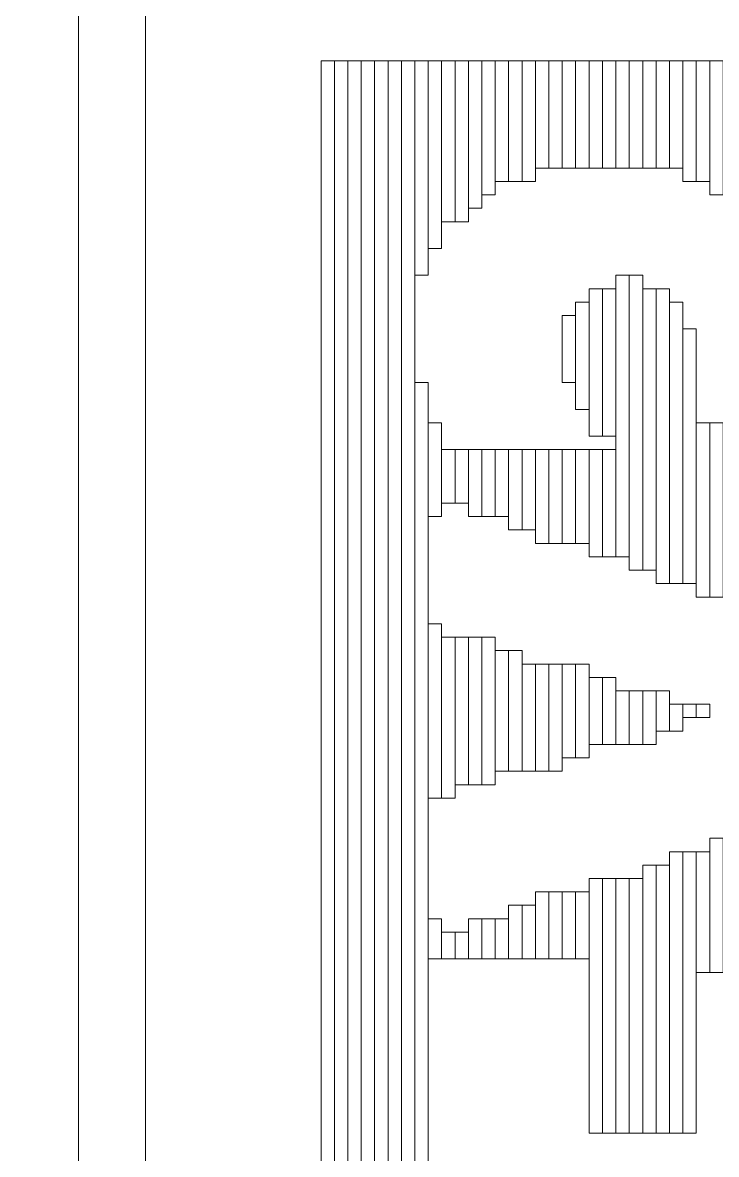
# Model space of a CAD drawing. Header units: millimetres. Extents: x -86 to 67, y -55 to 52.
# Drawn here: x 13.893 to 15.208, y -48.822 to -46.678 of the extents above; entities that cross this region are included whole.
import ezdxf

# ---------------------------------------------------------------- set-up
doc = ezdxf.new("R2010")
doc.units = ezdxf.units.MM
doc.header["$MEASUREMENT"] = 0
for name, color, linetype in [('BG_OUTLINE', 7, 'Continuous'), ('MA_PEN3', 7, 'Continuous'), ('PG_SILKSCREEN_TOP', 7, 'Continuous')]:
    doc.layers.add(name, color=color, linetype=linetype)

msp = doc.modelspace()

# ---------------------------------------------------------------- linework, layer by layer
at = {"layer": 'BG_OUTLINE', "color": 3, "lineweight": 9}
msp.add_open_spline([(-60.0926, 34.7331), (-60.0926, 34.7331), (63.7724, 34.7331), (63.7724, 34.7331), (63.7724, 34.7331), (64.585, 34.7336), (65.3646, 34.4113), (65.9396, 33.837), (65.9396, 33.837), (66.5146, 33.2627), (66.8379, 32.4797), (66.8384, 31.667), (66.8384, 31.667), (66.8384, 31.667), (66.8412, -52.28), (66.8412, -52.28), (66.8412, -52.28), (66.8412, -52.28), (66.8384, -52.1933), (66.8384, -52.1933), (66.8384, -52.1933), (66.8389, -53.006), (66.5166, -53.7856), (65.9424, -54.3606), (65.9424, -54.3606), (65.3681, -54.9356), (64.585, -55.2589), (63.7724, -55.2594), (63.7724, -55.2594), (63.7724, -55.2594), (-60.1869, -55.2594), (-60.1869, -55.2594), (-60.1869, -55.2594), (-60.1869, -55.2594), (-60.0853, -55.2518), (-60.0853, -55.2518), (-60.0853, -55.2518), (-60.8979, -55.2523), (-61.6775, -54.9299), (-62.2525, -54.3557), (-62.2525, -54.3557), (-62.8275, -53.7814), (-63.1508, -52.9984), (-63.1513, -52.1857), (-63.1513, -52.1857), (-63.1513, -52.1857), (-63.1587, 31.667), (-63.1587, 31.667), (-63.1587, 31.667), (-63.1592, 32.4797), (-62.8369, 33.2593), (-62.2626, 33.8343), (-62.2626, 33.8343), (-61.6883, 34.4093), (-60.9053, 34.7326), (-60.0926, 34.7331)], degree=3, knots=[0, 0, 0, 0, 0.071429, 0.071429, 0.071429, 0.071429, 0.142857, 0.142857, 0.142857, 0.142857, 0.214286, 0.214286, 0.214286, 0.214286, 0.285714, 0.285714, 0.285714, 0.285714, 0.357143, 0.357143, 0.357143, 0.357143, 0.428571, 0.428571, 0.428571, 0.428571, 0.5, 0.5, 0.5, 0.5, 0.571429, 0.571429, 0.571429, 0.571429, 0.642857, 0.642857, 0.642857, 0.642857, 0.714286, 0.714286, 0.714286, 0.714286, 0.785714, 0.785714, 0.785714, 0.785714, 0.857143, 0.857143, 0.857143, 0.857143, 0.928571, 0.928571, 0.928571, 0.928571, 1, 1, 1, 1], dxfattribs=at)
at = {"layer": 'MA_PEN3', "color": 5, "lineweight": 9}
for points in [[(14.484, -51.805), (14.484, -51.805), (14.4586, -51.805), (14.4586, -51.805), (14.4586, -51.805), (14.4586, -51.805), (14.4586, -46.7504), (14.4586, -46.7504), (14.4586, -46.7504), (14.4586, -46.7504), (14.484, -46.7504), (14.484, -46.7504), (14.484, -46.7504), (14.484, -46.7504), (14.484, -51.805), (14.484, -51.805)], [(14.5094, -51.805), (14.5094, -51.805), (14.484, -51.805), (14.484, -51.805), (14.484, -51.805), (14.484, -51.805), (14.484, -46.7504), (14.484, -46.7504), (14.484, -46.7504), (14.484, -46.7504), (14.5094, -46.7504), (14.5094, -46.7504), (14.5094, -46.7504), (14.5094, -46.7504), (14.5094, -51.805), (14.5094, -51.805)], [(14.5348, -51.805), (14.5348, -51.805), (14.5094, -51.805), (14.5094, -51.805), (14.5094, -51.805), (14.5094, -51.805), (14.5094, -46.7504), (14.5094, -46.7504), (14.5094, -46.7504), (14.5094, -46.7504), (14.5348, -46.7504), (14.5348, -46.7504), (14.5348, -46.7504), (14.5348, -46.7504), (14.5348, -51.805), (14.5348, -51.805)], [(14.5602, -51.805), (14.5602, -51.805), (14.5348, -51.805), (14.5348, -51.805), (14.5348, -51.805), (14.5348, -51.805), (14.5348, -46.7504), (14.5348, -46.7504), (14.5348, -46.7504), (14.5348, -46.7504), (14.5602, -46.7504), (14.5602, -46.7504), (14.5602, -46.7504), (14.5602, -46.7504), (14.5602, -51.805), (14.5602, -51.805)], [(14.5856, -51.805), (14.5856, -51.805), (14.5602, -51.805), (14.5602, -51.805), (14.5602, -51.805), (14.5602, -51.805), (14.5602, -46.7504), (14.5602, -46.7504), (14.5602, -46.7504), (14.5602, -46.7504), (14.5856, -46.7504), (14.5856, -46.7504), (14.5856, -46.7504), (14.5856, -46.7504), (14.5856, -51.805), (14.5856, -51.805)], [(14.611, -51.805), (14.611, -51.805), (14.5856, -51.805), (14.5856, -51.805), (14.5856, -51.805), (14.5856, -51.805), (14.5856, -46.7504), (14.5856, -46.7504), (14.5856, -46.7504), (14.5856, -46.7504), (14.611, -46.7504), (14.611, -46.7504), (14.611, -46.7504), (14.611, -46.7504), (14.611, -51.805), (14.611, -51.805)], [(14.6364, -51.805), (14.6364, -51.805), (14.611, -51.805), (14.611, -51.805), (14.611, -51.805), (14.611, -51.805), (14.611, -46.7504), (14.611, -46.7504), (14.611, -46.7504), (14.611, -46.7504), (14.6364, -46.7504), (14.6364, -46.7504), (14.6364, -46.7504), (14.6364, -46.7504), (14.6364, -51.805), (14.6364, -51.805)], [(14.6618, -47.1568), (14.6618, -47.1568), (14.6364, -47.1568), (14.6364, -47.1568), (14.6364, -47.1568), (14.6364, -47.1568), (14.6364, -46.7504), (14.6364, -46.7504), (14.6364, -46.7504), (14.6364, -46.7504), (14.6618, -46.7504), (14.6618, -46.7504), (14.6618, -46.7504), (14.6618, -46.7504), (14.6618, -47.1568), (14.6618, -47.1568)], [(14.6872, -47.106), (14.6872, -47.106), (14.6618, -47.106), (14.6618, -47.106), (14.6618, -47.106), (14.6618, -47.106), (14.6618, -46.7504), (14.6618, -46.7504), (14.6618, -46.7504), (14.6618, -46.7504), (14.6872, -46.7504), (14.6872, -46.7504), (14.6872, -46.7504), (14.6872, -46.7504), (14.6872, -47.106), (14.6872, -47.106)], [(14.7126, -47.0552), (14.7126, -47.0552), (14.6872, -47.0552), (14.6872, -47.0552), (14.6872, -47.0552), (14.6872, -47.0552), (14.6872, -46.7504), (14.6872, -46.7504), (14.6872, -46.7504), (14.6872, -46.7504), (14.7126, -46.7504), (14.7126, -46.7504), (14.7126, -46.7504), (14.7126, -46.7504), (14.7126, -47.0552), (14.7126, -47.0552)], [(14.738, -47.0552), (14.738, -47.0552), (14.7126, -47.0552), (14.7126, -47.0552), (14.7126, -47.0552), (14.7126, -47.0552), (14.7126, -46.7504), (14.7126, -46.7504), (14.7126, -46.7504), (14.7126, -46.7504), (14.738, -46.7504), (14.738, -46.7504), (14.738, -46.7504), (14.738, -46.7504), (14.738, -47.0552), (14.738, -47.0552)], [(14.7634, -47.0298), (14.7634, -47.0298), (14.738, -47.0298), (14.738, -47.0298), (14.738, -47.0298), (14.738, -47.0298), (14.738, -46.7504), (14.738, -46.7504), (14.738, -46.7504), (14.738, -46.7504), (14.7634, -46.7504), (14.7634, -46.7504), (14.7634, -46.7504), (14.7634, -46.7504), (14.7634, -47.0298), (14.7634, -47.0298)], [(14.7888, -47.0044), (14.7888, -47.0044), (14.7634, -47.0044), (14.7634, -47.0044), (14.7634, -47.0044), (14.7634, -47.0044), (14.7634, -46.7504), (14.7634, -46.7504), (14.7634, -46.7504), (14.7634, -46.7504), (14.7888, -46.7504), (14.7888, -46.7504), (14.7888, -46.7504), (14.7888, -46.7504), (14.7888, -47.0044), (14.7888, -47.0044)], [(14.8142, -46.979), (14.8142, -46.979), (14.7888, -46.979), (14.7888, -46.979), (14.7888, -46.979), (14.7888, -46.979), (14.7888, -46.7504), (14.7888, -46.7504), (14.7888, -46.7504), (14.7888, -46.7504), (14.8142, -46.7504), (14.8142, -46.7504), (14.8142, -46.7504), (14.8142, -46.7504), (14.8142, -46.979), (14.8142, -46.979)], [(14.8396, -46.979), (14.8396, -46.979), (14.8142, -46.979), (14.8142, -46.979), (14.8142, -46.979), (14.8142, -46.979), (14.8142, -46.7504), (14.8142, -46.7504), (14.8142, -46.7504), (14.8142, -46.7504), (14.8396, -46.7504), (14.8396, -46.7504), (14.8396, -46.7504), (14.8396, -46.7504), (14.8396, -46.979), (14.8396, -46.979)], [(14.865, -46.979), (14.865, -46.979), (14.8396, -46.979), (14.8396, -46.979), (14.8396, -46.979), (14.8396, -46.979), (14.8396, -46.7504), (14.8396, -46.7504), (14.8396, -46.7504), (14.8396, -46.7504), (14.865, -46.7504), (14.865, -46.7504), (14.865, -46.7504), (14.865, -46.7504), (14.865, -46.979), (14.865, -46.979)], [(14.8904, -46.9536), (14.8904, -46.9536), (14.865, -46.9536), (14.865, -46.9536), (14.865, -46.9536), (14.865, -46.9536), (14.865, -46.7504), (14.865, -46.7504), (14.865, -46.7504), (14.865, -46.7504), (14.8904, -46.7504), (14.8904, -46.7504), (14.8904, -46.7504), (14.8904, -46.7504), (14.8904, -46.9536), (14.8904, -46.9536)], [(14.9158, -46.9536), (14.9158, -46.9536), (14.8904, -46.9536), (14.8904, -46.9536), (14.8904, -46.9536), (14.8904, -46.9536), (14.8904, -46.7504), (14.8904, -46.7504), (14.8904, -46.7504), (14.8904, -46.7504), (14.9158, -46.7504), (14.9158, -46.7504), (14.9158, -46.7504), (14.9158, -46.7504), (14.9158, -46.9536), (14.9158, -46.9536)], [(14.9412, -46.9536), (14.9412, -46.9536), (14.9158, -46.9536), (14.9158, -46.9536), (14.9158, -46.9536), (14.9158, -46.9536), (14.9158, -46.7504), (14.9158, -46.7504), (14.9158, -46.7504), (14.9158, -46.7504), (14.9412, -46.7504), (14.9412, -46.7504), (14.9412, -46.7504), (14.9412, -46.7504), (14.9412, -46.9536), (14.9412, -46.9536)], [(14.9666, -46.9536), (14.9666, -46.9536), (14.9412, -46.9536), (14.9412, -46.9536), (14.9412, -46.9536), (14.9412, -46.9536), (14.9412, -46.7504), (14.9412, -46.7504), (14.9412, -46.7504), (14.9412, -46.7504), (14.9666, -46.7504), (14.9666, -46.7504), (14.9666, -46.7504), (14.9666, -46.7504), (14.9666, -46.9536), (14.9666, -46.9536)], [(14.992, -46.9536), (14.992, -46.9536), (14.9666, -46.9536), (14.9666, -46.9536), (14.9666, -46.9536), (14.9666, -46.9536), (14.9666, -46.7504), (14.9666, -46.7504), (14.9666, -46.7504), (14.9666, -46.7504), (14.992, -46.7504), (14.992, -46.7504), (14.992, -46.7504), (14.992, -46.7504), (14.992, -46.9536), (14.992, -46.9536)], [(15.0174, -46.9536), (15.0174, -46.9536), (14.992, -46.9536), (14.992, -46.9536), (14.992, -46.9536), (14.992, -46.9536), (14.992, -46.7504), (14.992, -46.7504), (14.992, -46.7504), (14.992, -46.7504), (15.0174, -46.7504), (15.0174, -46.7504), (15.0174, -46.7504), (15.0174, -46.7504), (15.0174, -46.9536), (15.0174, -46.9536)], [(15.0428, -46.9536), (15.0428, -46.9536), (15.0174, -46.9536), (15.0174, -46.9536), (15.0174, -46.9536), (15.0174, -46.9536), (15.0174, -46.7504), (15.0174, -46.7504), (15.0174, -46.7504), (15.0174, -46.7504), (15.0428, -46.7504), (15.0428, -46.7504), (15.0428, -46.7504), (15.0428, -46.7504), (15.0428, -46.9536), (15.0428, -46.9536)], [(15.0682, -46.9536), (15.0682, -46.9536), (15.0428, -46.9536), (15.0428, -46.9536), (15.0428, -46.9536), (15.0428, -46.9536), (15.0428, -46.7504), (15.0428, -46.7504), (15.0428, -46.7504), (15.0428, -46.7504), (15.0682, -46.7504), (15.0682, -46.7504), (15.0682, -46.7504), (15.0682, -46.7504), (15.0682, -46.9536), (15.0682, -46.9536)], [(15.0936, -46.9536), (15.0936, -46.9536), (15.0682, -46.9536), (15.0682, -46.9536), (15.0682, -46.9536), (15.0682, -46.9536), (15.0682, -46.7504), (15.0682, -46.7504), (15.0682, -46.7504), (15.0682, -46.7504), (15.0936, -46.7504), (15.0936, -46.7504), (15.0936, -46.7504), (15.0936, -46.7504), (15.0936, -46.9536), (15.0936, -46.9536)], [(15.119, -46.9536), (15.119, -46.9536), (15.0936, -46.9536), (15.0936, -46.9536), (15.0936, -46.9536), (15.0936, -46.9536), (15.0936, -46.7504), (15.0936, -46.7504), (15.0936, -46.7504), (15.0936, -46.7504), (15.119, -46.7504), (15.119, -46.7504), (15.119, -46.7504), (15.119, -46.7504), (15.119, -46.9536), (15.119, -46.9536)], [(15.1444, -46.9536), (15.1444, -46.9536), (15.119, -46.9536), (15.119, -46.9536), (15.119, -46.9536), (15.119, -46.9536), (15.119, -46.7504), (15.119, -46.7504), (15.119, -46.7504), (15.119, -46.7504), (15.1444, -46.7504), (15.1444, -46.7504), (15.1444, -46.7504), (15.1444, -46.7504), (15.1444, -46.9536), (15.1444, -46.9536)], [(15.1698, -46.979), (15.1698, -46.979), (15.1444, -46.979), (15.1444, -46.979), (15.1444, -46.979), (15.1444, -46.979), (15.1444, -46.7504), (15.1444, -46.7504), (15.1444, -46.7504), (15.1444, -46.7504), (15.1698, -46.7504), (15.1698, -46.7504), (15.1698, -46.7504), (15.1698, -46.7504), (15.1698, -46.979), (15.1698, -46.979)], [(15.1952, -46.979), (15.1952, -46.979), (15.1698, -46.979), (15.1698, -46.979), (15.1698, -46.979), (15.1698, -46.979), (15.1698, -46.7504), (15.1698, -46.7504), (15.1698, -46.7504), (15.1698, -46.7504), (15.1952, -46.7504), (15.1952, -46.7504), (15.1952, -46.7504), (15.1952, -46.7504), (15.1952, -46.979), (15.1952, -46.979)], [(15.2206, -47.0044), (15.2206, -47.0044), (15.1952, -47.0044), (15.1952, -47.0044), (15.1952, -47.0044), (15.1952, -47.0044), (15.1952, -46.7504), (15.1952, -46.7504), (15.1952, -46.7504), (15.1952, -46.7504), (15.2206, -46.7504), (15.2206, -46.7504), (15.2206, -46.7504), (15.2206, -46.7504), (15.2206, -47.0044), (15.2206, -47.0044)], [(15.0428, -47.6902), (15.0428, -47.6902), (15.0174, -47.6902), (15.0174, -47.6902), (15.0174, -47.6902), (15.0174, -47.6902), (15.0174, -47.1568), (15.0174, -47.1568), (15.0174, -47.1568), (15.0174, -47.1568), (15.0428, -47.1568), (15.0428, -47.1568), (15.0428, -47.1568), (15.0428, -47.1568), (15.0428, -47.6902), (15.0428, -47.6902)], [(15.0682, -47.7156), (15.0682, -47.7156), (15.0428, -47.7156), (15.0428, -47.7156), (15.0428, -47.7156), (15.0428, -47.7156), (15.0428, -47.1568), (15.0428, -47.1568), (15.0428, -47.1568), (15.0428, -47.1568), (15.0682, -47.1568), (15.0682, -47.1568), (15.0682, -47.1568), (15.0682, -47.1568), (15.0682, -47.7156), (15.0682, -47.7156)], [(14.992, -47.4616), (14.992, -47.4616), (14.9666, -47.4616), (14.9666, -47.4616), (14.9666, -47.4616), (14.9666, -47.4616), (14.9666, -47.1822), (14.9666, -47.1822), (14.9666, -47.1822), (14.9666, -47.1822), (14.992, -47.1822), (14.992, -47.1822), (14.992, -47.1822), (14.992, -47.1822), (14.992, -47.4616), (14.992, -47.4616)], [(15.0174, -47.4616), (15.0174, -47.4616), (14.992, -47.4616), (14.992, -47.4616), (14.992, -47.4616), (14.992, -47.4616), (14.992, -47.1822), (14.992, -47.1822), (14.992, -47.1822), (14.992, -47.1822), (15.0174, -47.1822), (15.0174, -47.1822), (15.0174, -47.1822), (15.0174, -47.1822), (15.0174, -47.4616), (15.0174, -47.4616)], [(15.0936, -47.7156), (15.0936, -47.7156), (15.0682, -47.7156), (15.0682, -47.7156), (15.0682, -47.7156), (15.0682, -47.7156), (15.0682, -47.1822), (15.0682, -47.1822), (15.0682, -47.1822), (15.0682, -47.1822), (15.0936, -47.1822), (15.0936, -47.1822), (15.0936, -47.1822), (15.0936, -47.1822), (15.0936, -47.7156), (15.0936, -47.7156)], [(15.119, -47.741), (15.119, -47.741), (15.0936, -47.741), (15.0936, -47.741), (15.0936, -47.741), (15.0936, -47.741), (15.0936, -47.1822), (15.0936, -47.1822), (15.0936, -47.1822), (15.0936, -47.1822), (15.119, -47.1822), (15.119, -47.1822), (15.119, -47.1822), (15.119, -47.1822), (15.119, -47.741), (15.119, -47.741)], [(14.9666, -47.4108), (14.9666, -47.4108), (14.9412, -47.4108), (14.9412, -47.4108), (14.9412, -47.4108), (14.9412, -47.4108), (14.9412, -47.2076), (14.9412, -47.2076), (14.9412, -47.2076), (14.9412, -47.2076), (14.9666, -47.2076), (14.9666, -47.2076), (14.9666, -47.2076), (14.9666, -47.2076), (14.9666, -47.4108), (14.9666, -47.4108)], [(15.1444, -47.741), (15.1444, -47.741), (15.119, -47.741), (15.119, -47.741), (15.119, -47.741), (15.119, -47.741), (15.119, -47.2076), (15.119, -47.2076), (15.119, -47.2076), (15.119, -47.2076), (15.1444, -47.2076), (15.1444, -47.2076), (15.1444, -47.2076), (15.1444, -47.2076), (15.1444, -47.741), (15.1444, -47.741)], [(14.9412, -47.36), (14.9412, -47.36), (14.9158, -47.36), (14.9158, -47.36), (14.9158, -47.36), (14.9158, -47.36), (14.9158, -47.233), (14.9158, -47.233), (14.9158, -47.233), (14.9158, -47.233), (14.9412, -47.233), (14.9412, -47.233), (14.9412, -47.233), (14.9412, -47.233), (14.9412, -47.36), (14.9412, -47.36)], [(15.1698, -47.741), (15.1698, -47.741), (15.1444, -47.741), (15.1444, -47.741), (15.1444, -47.741), (15.1444, -47.741), (15.1444, -47.2584), (15.1444, -47.2584), (15.1444, -47.2584), (15.1444, -47.2584), (15.1698, -47.2584), (15.1698, -47.2584), (15.1698, -47.2584), (15.1698, -47.2584), (15.1698, -47.741), (15.1698, -47.741)], [(14.6618, -51.805), (14.6618, -51.805), (14.6364, -51.805), (14.6364, -51.805), (14.6364, -51.805), (14.6364, -51.805), (14.6364, -47.36), (14.6364, -47.36), (14.6364, -47.36), (14.6364, -47.36), (14.6618, -47.36), (14.6618, -47.36), (14.6618, -47.36), (14.6618, -47.36), (14.6618, -51.805), (14.6618, -51.805)], [(14.6872, -47.614), (14.6872, -47.614), (14.6618, -47.614), (14.6618, -47.614), (14.6618, -47.614), (14.6618, -47.614), (14.6618, -47.4362), (14.6618, -47.4362), (14.6618, -47.4362), (14.6618, -47.4362), (14.6872, -47.4362), (14.6872, -47.4362), (14.6872, -47.4362), (14.6872, -47.4362), (14.6872, -47.614), (14.6872, -47.614)], [(15.1952, -47.7664), (15.1952, -47.7664), (15.1698, -47.7664), (15.1698, -47.7664), (15.1698, -47.7664), (15.1698, -47.7664), (15.1698, -47.4362), (15.1698, -47.4362), (15.1698, -47.4362), (15.1698, -47.4362), (15.1952, -47.4362), (15.1952, -47.4362), (15.1952, -47.4362), (15.1952, -47.4362), (15.1952, -47.7664), (15.1952, -47.7664)], [(15.2206, -47.7664), (15.2206, -47.7664), (15.1952, -47.7664), (15.1952, -47.7664), (15.1952, -47.7664), (15.1952, -47.7664), (15.1952, -47.4362), (15.1952, -47.4362), (15.1952, -47.4362), (15.1952, -47.4362), (15.2206, -47.4362), (15.2206, -47.4362), (15.2206, -47.4362), (15.2206, -47.4362), (15.2206, -47.7664), (15.2206, -47.7664)], [(14.7126, -47.5886), (14.7126, -47.5886), (14.6872, -47.5886), (14.6872, -47.5886), (14.6872, -47.5886), (14.6872, -47.5886), (14.6872, -47.487), (14.6872, -47.487), (14.6872, -47.487), (14.6872, -47.487), (14.7126, -47.487), (14.7126, -47.487), (14.7126, -47.487), (14.7126, -47.487), (14.7126, -47.5886), (14.7126, -47.5886)], [(14.738, -47.5886), (14.738, -47.5886), (14.7126, -47.5886), (14.7126, -47.5886), (14.7126, -47.5886), (14.7126, -47.5886), (14.7126, -47.487), (14.7126, -47.487), (14.7126, -47.487), (14.7126, -47.487), (14.738, -47.487), (14.738, -47.487), (14.738, -47.487), (14.738, -47.487), (14.738, -47.5886), (14.738, -47.5886)], [(14.7634, -47.614), (14.7634, -47.614), (14.738, -47.614), (14.738, -47.614), (14.738, -47.614), (14.738, -47.614), (14.738, -47.487), (14.738, -47.487), (14.738, -47.487), (14.738, -47.487), (14.7634, -47.487), (14.7634, -47.487), (14.7634, -47.487), (14.7634, -47.487), (14.7634, -47.614), (14.7634, -47.614)], [(14.7888, -47.614), (14.7888, -47.614), (14.7634, -47.614), (14.7634, -47.614), (14.7634, -47.614), (14.7634, -47.614), (14.7634, -47.487), (14.7634, -47.487), (14.7634, -47.487), (14.7634, -47.487), (14.7888, -47.487), (14.7888, -47.487), (14.7888, -47.487), (14.7888, -47.487), (14.7888, -47.614), (14.7888, -47.614)], [(14.8142, -47.614), (14.8142, -47.614), (14.7888, -47.614), (14.7888, -47.614), (14.7888, -47.614), (14.7888, -47.614), (14.7888, -47.487), (14.7888, -47.487), (14.7888, -47.487), (14.7888, -47.487), (14.8142, -47.487), (14.8142, -47.487), (14.8142, -47.487), (14.8142, -47.487), (14.8142, -47.614), (14.8142, -47.614)], [(14.8396, -47.6394), (14.8396, -47.6394), (14.8142, -47.6394), (14.8142, -47.6394), (14.8142, -47.6394), (14.8142, -47.6394), (14.8142, -47.487), (14.8142, -47.487), (14.8142, -47.487), (14.8142, -47.487), (14.8396, -47.487), (14.8396, -47.487), (14.8396, -47.487), (14.8396, -47.487), (14.8396, -47.6394), (14.8396, -47.6394)], [(14.865, -47.6394), (14.865, -47.6394), (14.8396, -47.6394), (14.8396, -47.6394), (14.8396, -47.6394), (14.8396, -47.6394), (14.8396, -47.487), (14.8396, -47.487), (14.8396, -47.487), (14.8396, -47.487), (14.865, -47.487), (14.865, -47.487), (14.865, -47.487), (14.865, -47.487), (14.865, -47.6394), (14.865, -47.6394)], [(14.8904, -47.6648), (14.8904, -47.6648), (14.865, -47.6648), (14.865, -47.6648), (14.865, -47.6648), (14.865, -47.6648), (14.865, -47.487), (14.865, -47.487), (14.865, -47.487), (14.865, -47.487), (14.8904, -47.487), (14.8904, -47.487), (14.8904, -47.487), (14.8904, -47.487), (14.8904, -47.6648), (14.8904, -47.6648)], [(14.9158, -47.6648), (14.9158, -47.6648), (14.8904, -47.6648), (14.8904, -47.6648), (14.8904, -47.6648), (14.8904, -47.6648), (14.8904, -47.487), (14.8904, -47.487), (14.8904, -47.487), (14.8904, -47.487), (14.9158, -47.487), (14.9158, -47.487), (14.9158, -47.487), (14.9158, -47.487), (14.9158, -47.6648), (14.9158, -47.6648)], [(14.9412, -47.6648), (14.9412, -47.6648), (14.9158, -47.6648), (14.9158, -47.6648), (14.9158, -47.6648), (14.9158, -47.6648), (14.9158, -47.487), (14.9158, -47.487), (14.9158, -47.487), (14.9158, -47.487), (14.9412, -47.487), (14.9412, -47.487), (14.9412, -47.487), (14.9412, -47.487), (14.9412, -47.6648), (14.9412, -47.6648)], [(14.9666, -47.6648), (14.9666, -47.6648), (14.9412, -47.6648), (14.9412, -47.6648), (14.9412, -47.6648), (14.9412, -47.6648), (14.9412, -47.487), (14.9412, -47.487), (14.9412, -47.487), (14.9412, -47.487), (14.9666, -47.487), (14.9666, -47.487), (14.9666, -47.487), (14.9666, -47.487), (14.9666, -47.6648), (14.9666, -47.6648)], [(14.992, -47.6902), (14.992, -47.6902), (14.9666, -47.6902), (14.9666, -47.6902), (14.9666, -47.6902), (14.9666, -47.6902), (14.9666, -47.487), (14.9666, -47.487), (14.9666, -47.487), (14.9666, -47.487), (14.992, -47.487), (14.992, -47.487), (14.992, -47.487), (14.992, -47.487), (14.992, -47.6902), (14.992, -47.6902)], [(15.0174, -47.6902), (15.0174, -47.6902), (14.992, -47.6902), (14.992, -47.6902), (14.992, -47.6902), (14.992, -47.6902), (14.992, -47.487), (14.992, -47.487), (14.992, -47.487), (14.992, -47.487), (15.0174, -47.487), (15.0174, -47.487), (15.0174, -47.487), (15.0174, -47.487), (15.0174, -47.6902), (15.0174, -47.6902)], [(14.6872, -48.1474), (14.6872, -48.1474), (14.6618, -48.1474), (14.6618, -48.1474), (14.6618, -48.1474), (14.6618, -48.1474), (14.6618, -47.8172), (14.6618, -47.8172), (14.6618, -47.8172), (14.6618, -47.8172), (14.6872, -47.8172), (14.6872, -47.8172), (14.6872, -47.8172), (14.6872, -47.8172), (14.6872, -48.1474), (14.6872, -48.1474)], [(14.7126, -48.1474), (14.7126, -48.1474), (14.6872, -48.1474), (14.6872, -48.1474), (14.6872, -48.1474), (14.6872, -48.1474), (14.6872, -47.8426), (14.6872, -47.8426), (14.6872, -47.8426), (14.6872, -47.8426), (14.7126, -47.8426), (14.7126, -47.8426), (14.7126, -47.8426), (14.7126, -47.8426), (14.7126, -48.1474), (14.7126, -48.1474)], [(14.738, -48.122), (14.738, -48.122), (14.7126, -48.122), (14.7126, -48.122), (14.7126, -48.122), (14.7126, -48.122), (14.7126, -47.8426), (14.7126, -47.8426), (14.7126, -47.8426), (14.7126, -47.8426), (14.738, -47.8426), (14.738, -47.8426), (14.738, -47.8426), (14.738, -47.8426), (14.738, -48.122), (14.738, -48.122)], [(14.7634, -48.122), (14.7634, -48.122), (14.738, -48.122), (14.738, -48.122), (14.738, -48.122), (14.738, -48.122), (14.738, -47.8426), (14.738, -47.8426), (14.738, -47.8426), (14.738, -47.8426), (14.7634, -47.8426), (14.7634, -47.8426), (14.7634, -47.8426), (14.7634, -47.8426), (14.7634, -48.122), (14.7634, -48.122)], [(14.7888, -48.122), (14.7888, -48.122), (14.7634, -48.122), (14.7634, -48.122), (14.7634, -48.122), (14.7634, -48.122), (14.7634, -47.8426), (14.7634, -47.8426), (14.7634, -47.8426), (14.7634, -47.8426), (14.7888, -47.8426), (14.7888, -47.8426), (14.7888, -47.8426), (14.7888, -47.8426), (14.7888, -48.122), (14.7888, -48.122)], [(14.8142, -48.0966), (14.8142, -48.0966), (14.7888, -48.0966), (14.7888, -48.0966), (14.7888, -48.0966), (14.7888, -48.0966), (14.7888, -47.868), (14.7888, -47.868), (14.7888, -47.868), (14.7888, -47.868), (14.8142, -47.868), (14.8142, -47.868), (14.8142, -47.868), (14.8142, -47.868), (14.8142, -48.0966), (14.8142, -48.0966)], [(14.8396, -48.0966), (14.8396, -48.0966), (14.8142, -48.0966), (14.8142, -48.0966), (14.8142, -48.0966), (14.8142, -48.0966), (14.8142, -47.868), (14.8142, -47.868), (14.8142, -47.868), (14.8142, -47.868), (14.8396, -47.868), (14.8396, -47.868), (14.8396, -47.868), (14.8396, -47.868), (14.8396, -48.0966), (14.8396, -48.0966)], [(14.865, -48.0966), (14.865, -48.0966), (14.8396, -48.0966), (14.8396, -48.0966), (14.8396, -48.0966), (14.8396, -48.0966), (14.8396, -47.8934), (14.8396, -47.8934), (14.8396, -47.8934), (14.8396, -47.8934), (14.865, -47.8934), (14.865, -47.8934), (14.865, -47.8934), (14.865, -47.8934), (14.865, -48.0966), (14.865, -48.0966)], [(14.8904, -48.0966), (14.8904, -48.0966), (14.865, -48.0966), (14.865, -48.0966), (14.865, -48.0966), (14.865, -48.0966), (14.865, -47.8934), (14.865, -47.8934), (14.865, -47.8934), (14.865, -47.8934), (14.8904, -47.8934), (14.8904, -47.8934), (14.8904, -47.8934), (14.8904, -47.8934), (14.8904, -48.0966), (14.8904, -48.0966)], [(14.9158, -48.0966), (14.9158, -48.0966), (14.8904, -48.0966), (14.8904, -48.0966), (14.8904, -48.0966), (14.8904, -48.0966), (14.8904, -47.8934), (14.8904, -47.8934), (14.8904, -47.8934), (14.8904, -47.8934), (14.9158, -47.8934), (14.9158, -47.8934), (14.9158, -47.8934), (14.9158, -47.8934), (14.9158, -48.0966), (14.9158, -48.0966)], [(14.9412, -48.0712), (14.9412, -48.0712), (14.9158, -48.0712), (14.9158, -48.0712), (14.9158, -48.0712), (14.9158, -48.0712), (14.9158, -47.8934), (14.9158, -47.8934), (14.9158, -47.8934), (14.9158, -47.8934), (14.9412, -47.8934), (14.9412, -47.8934), (14.9412, -47.8934), (14.9412, -47.8934), (14.9412, -48.0712), (14.9412, -48.0712)], [(14.9666, -48.0712), (14.9666, -48.0712), (14.9412, -48.0712), (14.9412, -48.0712), (14.9412, -48.0712), (14.9412, -48.0712), (14.9412, -47.8934), (14.9412, -47.8934), (14.9412, -47.8934), (14.9412, -47.8934), (14.9666, -47.8934), (14.9666, -47.8934), (14.9666, -47.8934), (14.9666, -47.8934), (14.9666, -48.0712), (14.9666, -48.0712)], [(14.992, -48.0458), (14.992, -48.0458), (14.9666, -48.0458), (14.9666, -48.0458), (14.9666, -48.0458), (14.9666, -48.0458), (14.9666, -47.9188), (14.9666, -47.9188), (14.9666, -47.9188), (14.9666, -47.9188), (14.992, -47.9188), (14.992, -47.9188), (14.992, -47.9188), (14.992, -47.9188), (14.992, -48.0458), (14.992, -48.0458)], [(15.0174, -48.0458), (15.0174, -48.0458), (14.992, -48.0458), (14.992, -48.0458), (14.992, -48.0458), (14.992, -48.0458), (14.992, -47.9188), (14.992, -47.9188), (14.992, -47.9188), (14.992, -47.9188), (15.0174, -47.9188), (15.0174, -47.9188), (15.0174, -47.9188), (15.0174, -47.9188), (15.0174, -48.0458), (15.0174, -48.0458)], [(15.0428, -48.0458), (15.0428, -48.0458), (15.0174, -48.0458), (15.0174, -48.0458), (15.0174, -48.0458), (15.0174, -48.0458), (15.0174, -47.9442), (15.0174, -47.9442), (15.0174, -47.9442), (15.0174, -47.9442), (15.0428, -47.9442), (15.0428, -47.9442), (15.0428, -47.9442), (15.0428, -47.9442), (15.0428, -48.0458), (15.0428, -48.0458)], [(15.0682, -48.0458), (15.0682, -48.0458), (15.0428, -48.0458), (15.0428, -48.0458), (15.0428, -48.0458), (15.0428, -48.0458), (15.0428, -47.9442), (15.0428, -47.9442), (15.0428, -47.9442), (15.0428, -47.9442), (15.0682, -47.9442), (15.0682, -47.9442), (15.0682, -47.9442), (15.0682, -47.9442), (15.0682, -48.0458), (15.0682, -48.0458)], [(15.0936, -48.0458), (15.0936, -48.0458), (15.0682, -48.0458), (15.0682, -48.0458), (15.0682, -48.0458), (15.0682, -48.0458), (15.0682, -47.9442), (15.0682, -47.9442), (15.0682, -47.9442), (15.0682, -47.9442), (15.0936, -47.9442), (15.0936, -47.9442), (15.0936, -47.9442), (15.0936, -47.9442), (15.0936, -48.0458), (15.0936, -48.0458)], [(15.119, -48.0204), (15.119, -48.0204), (15.0936, -48.0204), (15.0936, -48.0204), (15.0936, -48.0204), (15.0936, -48.0204), (15.0936, -47.9442), (15.0936, -47.9442), (15.0936, -47.9442), (15.0936, -47.9442), (15.119, -47.9442), (15.119, -47.9442), (15.119, -47.9442), (15.119, -47.9442), (15.119, -48.0204), (15.119, -48.0204)], [(15.1444, -48.0204), (15.1444, -48.0204), (15.119, -48.0204), (15.119, -48.0204), (15.119, -48.0204), (15.119, -48.0204), (15.119, -47.9696), (15.119, -47.9696), (15.119, -47.9696), (15.119, -47.9696), (15.1444, -47.9696), (15.1444, -47.9696), (15.1444, -47.9696), (15.1444, -47.9696), (15.1444, -48.0204), (15.1444, -48.0204)], [(15.1698, -47.995), (15.1698, -47.995), (15.1444, -47.995), (15.1444, -47.995), (15.1444, -47.995), (15.1444, -47.995), (15.1444, -47.9696), (15.1444, -47.9696), (15.1444, -47.9696), (15.1444, -47.9696), (15.1698, -47.9696), (15.1698, -47.9696), (15.1698, -47.9696), (15.1698, -47.9696), (15.1698, -47.995), (15.1698, -47.995)], [(15.1952, -47.995), (15.1952, -47.995), (15.1698, -47.995), (15.1698, -47.995), (15.1698, -47.995), (15.1698, -47.995), (15.1698, -47.9696), (15.1698, -47.9696), (15.1698, -47.9696), (15.1698, -47.9696), (15.1952, -47.9696), (15.1952, -47.9696), (15.1952, -47.9696), (15.1952, -47.9696), (15.1952, -47.995), (15.1952, -47.995)], [(15.2206, -48.4776), (15.2206, -48.4776), (15.1952, -48.4776), (15.1952, -48.4776), (15.1952, -48.4776), (15.1952, -48.4776), (15.1952, -48.2236), (15.1952, -48.2236), (15.1952, -48.2236), (15.1952, -48.2236), (15.2206, -48.2236), (15.2206, -48.2236), (15.2206, -48.2236), (15.2206, -48.2236), (15.2206, -48.4776), (15.2206, -48.4776)], [(15.1444, -48.7824), (15.1444, -48.7824), (15.119, -48.7824), (15.119, -48.7824), (15.119, -48.7824), (15.119, -48.7824), (15.119, -48.249), (15.119, -48.249), (15.119, -48.249), (15.119, -48.249), (15.1444, -48.249), (15.1444, -48.249), (15.1444, -48.249), (15.1444, -48.249), (15.1444, -48.7824), (15.1444, -48.7824)], [(15.1698, -48.7824), (15.1698, -48.7824), (15.1444, -48.7824), (15.1444, -48.7824), (15.1444, -48.7824), (15.1444, -48.7824), (15.1444, -48.249), (15.1444, -48.249), (15.1444, -48.249), (15.1444, -48.249), (15.1698, -48.249), (15.1698, -48.249), (15.1698, -48.249), (15.1698, -48.249), (15.1698, -48.7824), (15.1698, -48.7824)], [(15.1952, -48.4776), (15.1952, -48.4776), (15.1698, -48.4776), (15.1698, -48.4776), (15.1698, -48.4776), (15.1698, -48.4776), (15.1698, -48.249), (15.1698, -48.249), (15.1698, -48.249), (15.1698, -48.249), (15.1952, -48.249), (15.1952, -48.249), (15.1952, -48.249), (15.1952, -48.249), (15.1952, -48.4776), (15.1952, -48.4776)], [(15.0936, -48.7824), (15.0936, -48.7824), (15.0682, -48.7824), (15.0682, -48.7824), (15.0682, -48.7824), (15.0682, -48.7824), (15.0682, -48.2744), (15.0682, -48.2744), (15.0682, -48.2744), (15.0682, -48.2744), (15.0936, -48.2744), (15.0936, -48.2744), (15.0936, -48.2744), (15.0936, -48.2744), (15.0936, -48.7824), (15.0936, -48.7824)], [(15.119, -48.7824), (15.119, -48.7824), (15.0936, -48.7824), (15.0936, -48.7824), (15.0936, -48.7824), (15.0936, -48.7824), (15.0936, -48.2744), (15.0936, -48.2744), (15.0936, -48.2744), (15.0936, -48.2744), (15.119, -48.2744), (15.119, -48.2744), (15.119, -48.2744), (15.119, -48.2744), (15.119, -48.7824), (15.119, -48.7824)], [(14.992, -48.7824), (14.992, -48.7824), (14.9666, -48.7824), (14.9666, -48.7824), (14.9666, -48.7824), (14.9666, -48.7824), (14.9666, -48.2998), (14.9666, -48.2998), (14.9666, -48.2998), (14.9666, -48.2998), (14.992, -48.2998), (14.992, -48.2998), (14.992, -48.2998), (14.992, -48.2998), (14.992, -48.7824), (14.992, -48.7824)], [(15.0174, -48.7824), (15.0174, -48.7824), (14.992, -48.7824), (14.992, -48.7824), (14.992, -48.7824), (14.992, -48.7824), (14.992, -48.2998), (14.992, -48.2998), (14.992, -48.2998), (14.992, -48.2998), (15.0174, -48.2998), (15.0174, -48.2998), (15.0174, -48.2998), (15.0174, -48.2998), (15.0174, -48.7824), (15.0174, -48.7824)], [(15.0428, -48.7824), (15.0428, -48.7824), (15.0174, -48.7824), (15.0174, -48.7824), (15.0174, -48.7824), (15.0174, -48.7824), (15.0174, -48.2998), (15.0174, -48.2998), (15.0174, -48.2998), (15.0174, -48.2998), (15.0428, -48.2998), (15.0428, -48.2998), (15.0428, -48.2998), (15.0428, -48.2998), (15.0428, -48.7824), (15.0428, -48.7824)], [(15.0682, -48.7824), (15.0682, -48.7824), (15.0428, -48.7824), (15.0428, -48.7824), (15.0428, -48.7824), (15.0428, -48.7824), (15.0428, -48.2998), (15.0428, -48.2998), (15.0428, -48.2998), (15.0428, -48.2998), (15.0682, -48.2998), (15.0682, -48.2998), (15.0682, -48.2998), (15.0682, -48.2998), (15.0682, -48.7824), (15.0682, -48.7824)], [(14.8904, -48.4522), (14.8904, -48.4522), (14.865, -48.4522), (14.865, -48.4522), (14.865, -48.4522), (14.865, -48.4522), (14.865, -48.3252), (14.865, -48.3252), (14.865, -48.3252), (14.865, -48.3252), (14.8904, -48.3252), (14.8904, -48.3252), (14.8904, -48.3252), (14.8904, -48.3252), (14.8904, -48.4522), (14.8904, -48.4522)], [(14.9158, -48.4522), (14.9158, -48.4522), (14.8904, -48.4522), (14.8904, -48.4522), (14.8904, -48.4522), (14.8904, -48.4522), (14.8904, -48.3252), (14.8904, -48.3252), (14.8904, -48.3252), (14.8904, -48.3252), (14.9158, -48.3252), (14.9158, -48.3252), (14.9158, -48.3252), (14.9158, -48.3252), (14.9158, -48.4522), (14.9158, -48.4522)], [(14.9412, -48.4522), (14.9412, -48.4522), (14.9158, -48.4522), (14.9158, -48.4522), (14.9158, -48.4522), (14.9158, -48.4522), (14.9158, -48.3252), (14.9158, -48.3252), (14.9158, -48.3252), (14.9158, -48.3252), (14.9412, -48.3252), (14.9412, -48.3252), (14.9412, -48.3252), (14.9412, -48.3252), (14.9412, -48.4522), (14.9412, -48.4522)], [(14.9666, -48.4522), (14.9666, -48.4522), (14.9412, -48.4522), (14.9412, -48.4522), (14.9412, -48.4522), (14.9412, -48.4522), (14.9412, -48.3252), (14.9412, -48.3252), (14.9412, -48.3252), (14.9412, -48.3252), (14.9666, -48.3252), (14.9666, -48.3252), (14.9666, -48.3252), (14.9666, -48.3252), (14.9666, -48.4522), (14.9666, -48.4522)], [(14.8396, -48.4522), (14.8396, -48.4522), (14.8142, -48.4522), (14.8142, -48.4522), (14.8142, -48.4522), (14.8142, -48.4522), (14.8142, -48.3506), (14.8142, -48.3506), (14.8142, -48.3506), (14.8142, -48.3506), (14.8396, -48.3506), (14.8396, -48.3506), (14.8396, -48.3506), (14.8396, -48.3506), (14.8396, -48.4522), (14.8396, -48.4522)], [(14.865, -48.4522), (14.865, -48.4522), (14.8396, -48.4522), (14.8396, -48.4522), (14.8396, -48.4522), (14.8396, -48.4522), (14.8396, -48.3506), (14.8396, -48.3506), (14.8396, -48.3506), (14.8396, -48.3506), (14.865, -48.3506), (14.865, -48.3506), (14.865, -48.3506), (14.865, -48.3506), (14.865, -48.4522), (14.865, -48.4522)], [(14.6872, -48.4522), (14.6872, -48.4522), (14.6618, -48.4522), (14.6618, -48.4522), (14.6618, -48.4522), (14.6618, -48.4522), (14.6618, -48.376), (14.6618, -48.376), (14.6618, -48.376), (14.6618, -48.376), (14.6872, -48.376), (14.6872, -48.376), (14.6872, -48.376), (14.6872, -48.376), (14.6872, -48.4522), (14.6872, -48.4522)], [(14.7634, -48.4522), (14.7634, -48.4522), (14.738, -48.4522), (14.738, -48.4522), (14.738, -48.4522), (14.738, -48.4522), (14.738, -48.376), (14.738, -48.376), (14.738, -48.376), (14.738, -48.376), (14.7634, -48.376), (14.7634, -48.376), (14.7634, -48.376), (14.7634, -48.376), (14.7634, -48.4522), (14.7634, -48.4522)], [(14.7888, -48.4522), (14.7888, -48.4522), (14.7634, -48.4522), (14.7634, -48.4522), (14.7634, -48.4522), (14.7634, -48.4522), (14.7634, -48.376), (14.7634, -48.376), (14.7634, -48.376), (14.7634, -48.376), (14.7888, -48.376), (14.7888, -48.376), (14.7888, -48.376), (14.7888, -48.376), (14.7888, -48.4522), (14.7888, -48.4522)], [(14.8142, -48.4522), (14.8142, -48.4522), (14.7888, -48.4522), (14.7888, -48.4522), (14.7888, -48.4522), (14.7888, -48.4522), (14.7888, -48.376), (14.7888, -48.376), (14.7888, -48.376), (14.7888, -48.376), (14.8142, -48.376), (14.8142, -48.376), (14.8142, -48.376), (14.8142, -48.376), (14.8142, -48.4522), (14.8142, -48.4522)], [(14.7126, -48.4522), (14.7126, -48.4522), (14.6872, -48.4522), (14.6872, -48.4522), (14.6872, -48.4522), (14.6872, -48.4522), (14.6872, -48.4014), (14.6872, -48.4014), (14.6872, -48.4014), (14.6872, -48.4014), (14.7126, -48.4014), (14.7126, -48.4014), (14.7126, -48.4014), (14.7126, -48.4014), (14.7126, -48.4522), (14.7126, -48.4522)], [(14.738, -48.4522), (14.738, -48.4522), (14.7126, -48.4522), (14.7126, -48.4522), (14.7126, -48.4522), (14.7126, -48.4522), (14.7126, -48.4014), (14.7126, -48.4014), (14.7126, -48.4014), (14.7126, -48.4014), (14.738, -48.4014), (14.738, -48.4014), (14.738, -48.4014), (14.738, -48.4014), (14.738, -48.4522), (14.738, -48.4522)]]:
    msp.add_open_spline(points, degree=3, knots=[0, 0, 0, 0, 0.25, 0.25, 0.25, 0.25, 0.5, 0.5, 0.5, 0.5, 0.75, 0.75, 0.75, 0.75, 1, 1, 1, 1], dxfattribs=at)
at = {"layer": 'PG_SILKSCREEN_TOP', "color": 6, "lineweight": 9}
msp.add_open_spline([(13.9989, -45.5642), (13.9989, -45.5642), (14.1259, -45.5642), (14.1259, -45.5642), (14.1259, -45.5642), (14.1259, -45.5642), (14.1259, -52.5642), (14.1259, -52.5642), (14.1259, -52.5642), (14.1259, -52.5642), (13.9989, -52.5642), (13.9989, -52.5642), (13.9989, -52.5642), (13.9989, -52.5642), (13.9989, -45.5642), (13.9989, -45.5642)], degree=3, knots=[0, 0, 0, 0, 0.25, 0.25, 0.25, 0.25, 0.5, 0.5, 0.5, 0.5, 0.75, 0.75, 0.75, 0.75, 1, 1, 1, 1], dxfattribs=at)

doc.saveas('drawing.dxf')
